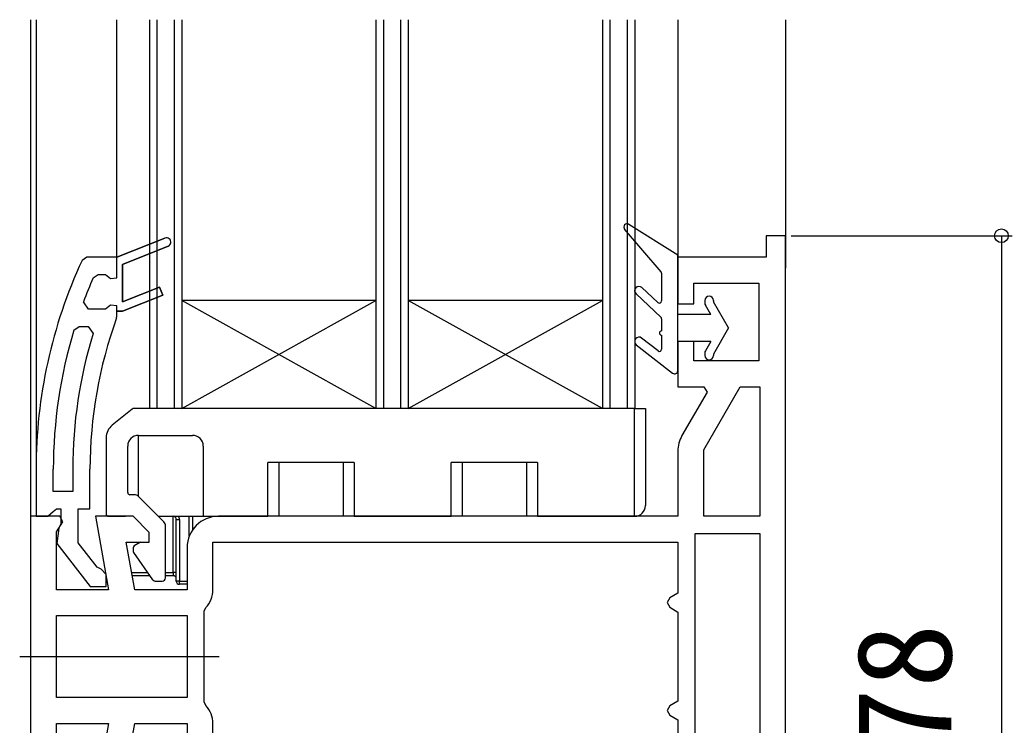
# Model space of a CAD drawing. Units: millimetres, scale not verified. Extents: x -525 to 525, y -783 to 779.
# Drawn here: x -434 to -342, y -515.1 to -449.7 of the extents above; entities that cross this region are included whole.
import ezdxf
from ezdxf.enums import TextEntityAlignment as Align

# ---------------------------------------------------------------- set-up
doc = ezdxf.new("R2010")
doc.units = ezdxf.units.MM
doc.header["$LTSCALE"] = 4
for name, color, linetype in [('0-2_YKK_11', 7, 'Continuous'), ('0-4_YKK_12', 2, 'Continuous'), ('0-5_YKK_13', 4, 'Continuous'), ('0-7_YKK_D', 6, 'Continuous')]:
    doc.layers.add(name, color=color, linetype=linetype)
doc.styles.add('ＭＳ ゴシック', font='')
doc.styles.get('ＭＳ ゴシック').set_extended_font_data('MS Gothic')

msp = doc.modelspace()

# ---------------------------------------------------------------- linework, layer by layer
at = {"layer": '0-2_YKK_11'}
msp.add_line((-416.098, -502.503), (-416.098, -498.103), dxfattribs=at)
for points in [[(-427.203, -473.603), (-426.745, -473.303), (-426.072, -473.303), (-425.588, -473.678), (-424.998, -473.603), (-424.998, -471.703), (-420.546, -469.931), (-424.998, -471.703), (-427.78, -471.703), (-428.233, -471.993)], [(-362.998, -547.703), (-362.998, -508.703), (-362.998, -469.703), (-364.798, -469.703), (-364.798, -471.703), (-372.998, -471.703), (-372.998, -476.003), (-371.498, -476.003), (-371.498, -474.103), (-365.498, -474.103), (-365.498, -481.303), (-371.498, -481.303), (-371.498, -479.503), (-372.998, -479.503), (-372.998, -483.703), (-370.575, -483.703), (-370.286, -484.203), (-372.609, -488.226)], [(-420.25, -470.675), (-424.498, -472.365), (-424.498, -475.842), (-421.046, -474.468), (-420.75, -475.212), (-424.498, -476.703), (-424.998, -476.703), (-424.998, -476.203), (-425.588, -476.128), (-426.072, -476.503), (-426.098, -476.503), (-427.633, -476.503), (-428.102, -475.828)], [(-425.028, -477.32), (-424.998, -477.149), (-424.998, -476.703), (-424.498, -476.703), (-420.75, -475.212), (-421.046, -474.468), (-424.498, -475.842), (-424.498, -472.365), (-420.25, -470.675)], [(-428.989, -478.458), (-428.511, -478.103), (-427.674, -478.103), (-427.196, -478.751)], [(-372.998, -489.676), (-372.998, -495.703), (-415.598, -495.703)], [(-432.498, -491.336), (-432.498, -495.703), (-431.398, -495.703), (-430.902, -495.266), (-430.604, -495.003), (-430.198, -495.003), (-430.198, -496.403), (-430.398, -496.803), (-430.585, -498.22)], [(-429.098, -491.336), (-429.098, -493.403), (-430.898, -493.403), (-430.898, -491.336)], [(-430.585, -498.22), (-427.473, -502.203), (-425.998, -502.203), (-425.998, -501.102), (-426.473, -500.603), (-426.843, -500.411), (-428.598, -498.164), (-428.598, -495.003), (-427.498, -495.003), (-427.498, -491.336)], [(-418.498, -498.603), (-418.498, -502.503), (-423.353, -502.503), (-424.129, -498.103), (-421.998, -498.103), (-421.998, -497.203), (-423.498, -495.703), (-426.989, -495.703), (-425.79, -502.503), (-430.598, -502.503), (-430.598, -497.146), (-430.018, -496.218), (-430.303, -495.703), (-432.998, -495.703), (-432.998, -508.703), (-432.998, -521.703)], [(-416.098, -498.103), (-372.998, -498.103), (-372.998, -502.837), (-373.748, -503.27), (-373.998, -503.703), (-373.748, -504.136), (-372.998, -504.569), (-372.998, -508.703), (-372.998, -512.837), (-373.748, -513.27), (-373.998, -513.703), (-373.748, -514.136), (-372.998, -514.569), (-372.998, -519.303), (-416.098, -519.303), (-416.098, -514.903)], [(-416.76, -513.247), (-416.898, -512.903), (-416.898, -508.703), (-416.898, -504.503), (-416.76, -504.158)], [(-430.598, -520.259), (-430.598, -514.903), (-425.79, -514.903), (-426.989, -521.703)], [(-424.129, -519.303), (-423.353, -514.903), (-418.498, -514.903), (-418.498, -518.803)]]:
    msp.add_lwpolyline(points, dxfattribs=at)
for points in [[(-365.398, -483.703), (-365.398, -495.703), (-370.598, -495.703), (-370.598, -489.542), (-367.226, -483.703)], [(-371.398, -520.103), (-371.398, -508.703), (-371.398, -497.303), (-365.398, -497.303), (-365.398, -508.703), (-365.398, -520.103)], [(-418.498, -512.503), (-430.598, -512.503), (-430.598, -508.703), (-430.598, -504.903), (-418.498, -504.903), (-418.498, -508.703)]]:
    msp.add_lwpolyline(points, close=True, dxfattribs=at)
for centre, radius, start, end in [((-420.398, -470.303), 0.4, 291.69939, 111.69941), ((-420.398, -470.303), 0.4, 291.69939, 111.69941), ((-386.498, -491.336), 46, 155.13402, 179.99999), ((-386.498, -491.336), 44.4, 156.46078, 159.55779), ((-386.498, -491.336), 41, 160.01112, 180.00001), ((-386.498, -491.336), 44.4, 163.13981, 180.00001), ((-386.498, -491.336), 42.6, 162.81723, 180.00001), ((-370.098, -489.676), 2.9, 150.00001, 180.00002), ((-415.598, -498.603), 2.9, 90.00001, 179.99999), ((-418.498, -502.503), 2.4, 316.39717, 0), ((-418.498, -514.903), 2.4, 360, 43.60283)]:
    msp.add_arc(centre, radius, start, end, dxfattribs=at)
at = {"layer": '0-4_YKK_12'}
for p, q in [((-433, -449.703), (-433, -496.202)), ((-432.5, -449.703), (-432.5, -495.702)), ((-424.998, -471.702), (-424.998, -449.703)), ((-421.995, -449.702), (-421.995, -485.702)), ((-421.295, -449.702), (-421.295, -485.702)), ((-419.695, -449.703), (-419.695, -485.702)), ((-418.995, -449.703), (-418.995, -485.702)), ((-400.995, -449.704), (-400.995, -485.702)), ((-400.295, -449.704), (-400.295, -485.702)), ((-398.695, -449.704), (-398.695, -485.702)), ((-397.995, -449.704), (-397.995, -485.702)), ((-379.995, -449.705), (-379.995, -485.702)), ((-379.295, -449.705), (-379.295, -485.702)), ((-377.695, -449.706), (-377.695, -485.702)), ((-376.995, -449.706), (-376.995, -485.702)), ((-372.995, -449.703), (-372.995, -472.202)), ((-362.995, -472.702), (-362.995, -449.703)), ((-400.995, -475.702), (-418.995, -475.702)), ((-400.995, -485.702), (-418.995, -475.702)), ((-418.995, -485.702), (-400.995, -475.702)), ((-379.995, -475.702), (-397.995, -475.702)), ((-379.995, -485.702), (-397.995, -475.702)), ((-397.995, -485.702), (-379.995, -475.702)), ((-376.995, -485.702), (-421.995, -485.702)), ((-434.001, -508.703), (-415.516, -508.703))]:
    msp.add_line(p, q, dxfattribs=at)
at = {"layer": '0-5_YKK_13'}
for p, q in [((-374.546, -473.046), (-377.926, -469.098)), ((-372.998, -471.503), (-377.538, -468.649)), ((-372.998, -482.203), (-372.998, -471.503)), ((-374.498, -473.176), (-374.498, -475.751)), ((-374.834, -475.897), (-376.325, -474.51)), ((-374.561, -477.243), (-376.87, -475.095)), ((-370.498, -475.703), (-370.498, -475.935)), ((-369.943, -477.003), (-370.444, -476.135)), ((-369.698, -475.703), (-369.698, -475.828)), ((-368.298, -478.253), (-369.698, -475.828)), ((-374.498, -477.39), (-374.498, -478.525)), ((-369.943, -477.003), (-372.998, -477.003)), ((-368.298, -478.253), (-369.698, -480.677)), ((-374.82, -480.376), (-376.352, -479.187)), ((-374.498, -478.925), (-374.498, -480.218)), ((-376.844, -479.818), (-373.482, -482.439)), ((-369.943, -479.503), (-372.998, -479.503)), ((-369.943, -479.503), (-370.444, -480.37)), ((-370.498, -480.57), (-370.498, -480.803)), ((-369.698, -480.677), (-369.698, -480.803)), ((-423.58, -485.768), (-425.435, -487.252)), ((-376.998, -485.703), (-423.392, -485.703)), ((-376.998, -485.703), (-375.998, -485.703)), ((-376.998, -495.703), (-376.998, -485.703)), ((-375.998, -485.703), (-375.998, -494.703)), ((-425.998, -488.424), (-425.998, -495.503)), ((-422.998, -488.203), (-417.998, -488.203)), ((-422.998, -493.874), (-422.998, -488.203)), ((-423.998, -493.503), (-423.998, -489.203)), ((-416.998, -489.203), (-416.998, -495.703)), ((-402.998, -490.703), (-410.998, -490.703)), ((-410.998, -495.703), (-410.998, -490.703)), ((-403.998, -495.703), (-403.998, -490.703)), ((-402.998, -490.703), (-402.998, -495.703)), ((-385.998, -490.703), (-393.998, -490.703)), ((-393.998, -495.703), (-393.998, -490.703)), ((-386.998, -495.703), (-386.998, -490.703)), ((-385.998, -490.703), (-385.998, -495.703)), ((-423.376, -493.703), (-423.798, -493.703)), ((-420.644, -496.228), (-423.023, -493.849)), ((-425.998, -495.723), (-425.998, -495.703)), ((-425.798, -495.703), (-425.998, -495.703)), ((-425.798, -495.703), (-424.205, -495.703)), ((-421.169, -495.703), (-416.998, -495.703)), ((-418.298, -497.544), (-418.298, -495.703)), ((-417.998, -495.703), (-417.998, -496.975)), ((-416.998, -495.703), (-410.998, -495.703)), ((-402.998, -495.703), (-403.998, -495.703)), ((-402.998, -495.703), (-393.998, -495.703)), ((-385.998, -495.703), (-386.998, -495.703)), ((-385.998, -495.703), (-376.998, -495.703)), ((-420.498, -501.403), (-420.498, -496.581)), ((-419.498, -501.703), (-419.498, -496.003)), ((-419.498, -496.003), (-419.198, -496.003)), ((-419.198, -496.003), (-419.198, -501.703)), ((-423.498, -498.618), (-423.498, -498.94)), ((-422.805, -498.103), (-423.398, -498.445)), ((-423.462, -499.054), (-421.697, -501.575)), ((-423.636, -500.903), (-422.167, -500.903)), ((-421.957, -501.203), (-423.583, -501.203)), ((-420.498, -500.903), (-419.798, -500.903)), ((-419.798, -501.203), (-420.498, -501.203)), ((-419.798, -500.903), (-419.798, -501.203)), ((-421.451, -501.703), (-420.798, -501.703)), ((-419.198, -501.703), (-418.498, -501.703)), ((-418.498, -502.003), (-419.198, -502.003))]:
    msp.add_line(p, q, dxfattribs=at)
for points in [[(-409.998, -490.703), (-409.998, -495.703), (-410.998, -495.703)], [(-392.998, -490.703), (-392.998, -495.703), (-393.998, -495.703)], [(-419.498, -500.903), (-419.798, -500.903), (-419.798, -495.703)], [(-419.198, -502.003), (-419.198, -501.703), (-419.498, -501.703)]]:
    msp.add_lwpolyline(points, dxfattribs=at)
for centre, radius, start, end in [((-377.698, -468.903), 0.3, 57.84718, 220.56105), ((-374.698, -473.176), 0.2, 0, 40.56105), ((-376.598, -474.803), 0.4, 47.0674, 227.0674), ((-370.098, -475.703), 0.4, 0, 180), ((-374.698, -475.751), 0.2, 227.0674, 0), ((-370.098, -475.935), 0.4, 180, 210), ((-374.698, -477.39), 0.2, 0, 47.0674), ((-376.598, -479.503), 0.4, 52.18768, 232.05449), ((-374.498, -478.725), 0.2, 90, 270), ((-374.698, -480.218), 0.2, 232.18768, 0), ((-370.098, -480.57), 0.4, 150, 180), ((-370.098, -480.803), 0.4, 180, 0), ((-373.298, -482.203), 0.3, 232.05449, 0), ((-423.392, -486.003), 0.3, 90, 128.65981), ((-424.498, -488.424), 1.5, 128.65981, 180), ((-422.998, -489.203), 1, 90, 180), ((-417.998, -489.203), 1, 0, 90), ((-423.798, -493.503), 0.2, 180, 270), ((-423.376, -494.203), 0.5, 45, 90), ((-376.998, -494.703), 1, 270, 0), ((-425.798, -495.503), 0.2, 180, 270), ((-419.798, -496.003), 0.3, 0, 90), ((-419.798, -496.003), 0.6, 0, 30), ((-420.998, -496.581), 0.5, 0, 45), ((-423.298, -498.618), 0.2, 120, 180), ((-423.298, -498.94), 0.2, 180, 215), ((-420.798, -501.403), 0.3, 270, 0), ((-419.798, -501.503), 0.3, 0, 90), ((-421.451, -501.403), 0.3, 215, 270), ((-419.198, -501.703), 0.3, 180, 270)]:
    msp.add_arc(centre, radius, start, end, dxfattribs=at)
at = {"layer": '0-7_YKK_D'}
for p, q in [((-362.498, -469.703), (-341.998, -469.703)), ((-342.998, -469.703), (-342.998, -547.703))]:
    msp.add_line(p, q, dxfattribs=at)
msp.add_circle((-342.998, -469.703), 0.637, dxfattribs=at)

# ---------------------------------------------------------------- texts
at = {"layer": '0-7_YKK_D', "style": 'ＭＳ ゴシック'}
msp.add_text('78', height=8.798, rotation=90, dxfattribs=at).set_placement((-344.998, -517.6), align=Align.BOTTOM_LEFT)

doc.saveas('drawing.dxf')
